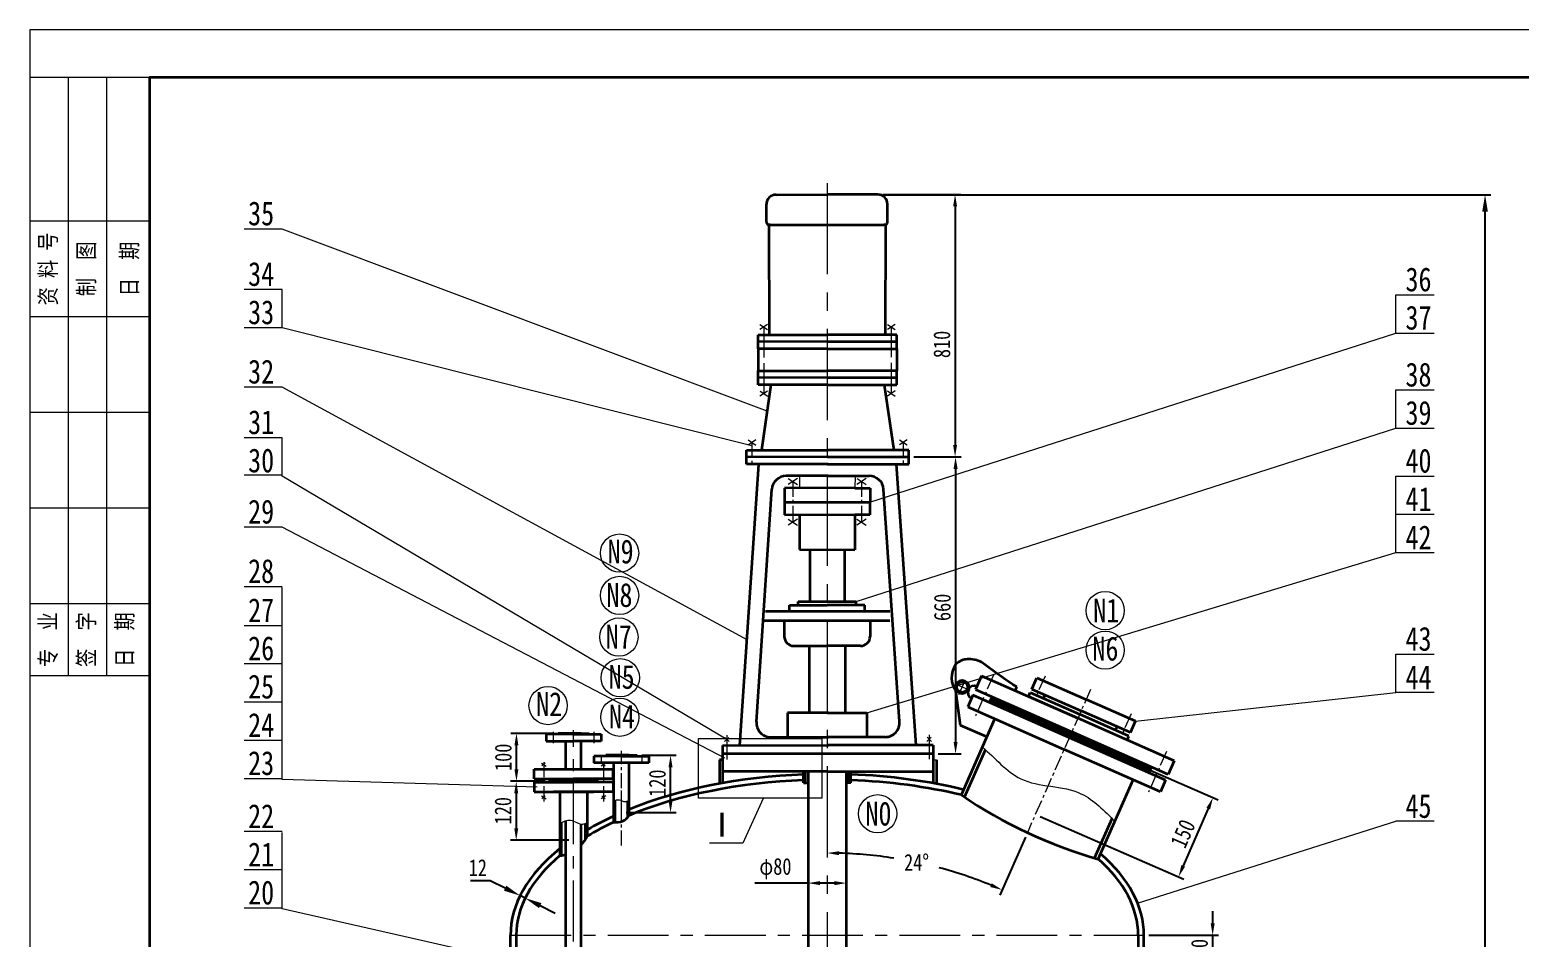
# Model space of a CAD drawing. Header units: millimetres. Extents: x 10132 to 16072, y 1336 to 9746.
# Drawn here: x 10132 to 13245, y 7849 to 9746 of the extents above; entities that cross this region are included whole.
import ezdxf

# ---------------------------------------------------------------- set-up
doc = ezdxf.new("R2010")
doc.units = ezdxf.units.MM
doc.linetypes.add('CENTER', pattern=[50.8, 31.75, -6.35, 6.35, -6.35])
doc.layers.get('DEFPOINTS').update_dxf_attribs({"lineweight": 18})
for name, color, linetype, lineweight in [('点划线', 1, 'CENTER', 15), ('粗实线', 4, 'Continuous', 35), ('细实线', 7, 'Continuous', 18)]:
    doc.layers.add(name, color=color, linetype=linetype, lineweight=lineweight)
doc.styles.get("Standard").update_dxf_attribs({"font": 'SIMFANG.TTF', "width": 0.8, "height": 35})
doc.dimstyles.new('新建', dxfattribs={"dimtxt": 40, "dimasz": 35, "dimexe": 12, "dimexo": 10, "dimgap": 10, "dimtad": 1, "dimtoh": 1, "dimdec": 4, "dimdsep": 46, "dimlunit": 6, "dimtxsty": 'Standard', "dimcen": 1, "dimadec": 0, "dimazin": 0, "dimtfac": 1, "dimtdec": 4, "dimtmove": 0, "dimatfit": 0, "dimfxl": 0, "dimtolj": 1, "dimtzin": 0, "dimarcsym": 0})
doc.dimstyles.new('机械标注', dxfattribs={"dimtxt": 35, "dimasz": 25, "dimexe": 12, "dimexo": 10, "dimgap": 10, "dimtad": 1, "dimdec": 1, "dimdsep": 46, "dimtxsty": 'Standard', "dimcen": 2.5, "dimadec": 0, "dimazin": 0, "dimtfac": 1, "dimtdec": 1, "dimtmove": 0, "dimatfit": 3, "dimfxl": 0, "dimarcsym": 0})
doc.dimstyles.new('角度标注', dxfattribs={"dimtxt": 35, "dimasz": 25, "dimexe": 12, "dimexo": 10, "dimgap": 10, "dimtad": 1, "dimtih": 1, "dimtoh": 1, "dimdec": 4, "dimdsep": 46, "dimlunit": 6, "dimtxsty": 'Standard', "dimcen": 1, "dimadec": 0, "dimazin": 0, "dimtfac": 1, "dimtdec": 4, "dimtmove": 0, "dimatfit": 0, "dimfxl": 0, "dimtolj": 1, "dimtzin": 0, "dimarcsym": 0})

# ---------------------------------------------------------------- blocks, each defined once
blk = doc.blocks.new('*D30')
at = {"layer": 'DEFPOINTS', "color": 0}
for p in [(11758.4, 7977.7), (11838.4, 7977.7), (11758.4, 7961.7)]:
    blk.add_point(p, dxfattribs=at)
at = {"layer": '细实线', "color": 0, "lineweight": -2}
for p, q in [((11758.4, 7961.7), (11647, 7961.7)), ((11758.4, 7967.7), (11758.4, 7949.7)), ((11813.4, 7961.7), (11783.4, 7961.7)), ((11838.4, 7967.7), (11838.4, 7949.7))]:
    blk.add_line(p, q, dxfattribs=at)
at = {"layer": '细实线', "color": 0}
for points in [[(11783.4, 7965.9), (11783.4, 7957.5), (11758.4, 7961.7)], [(11813.4, 7965.9), (11813.4, 7957.5), (11838.4, 7961.7)]]:
    blk.add_solid(points, dxfattribs=at)
at = {"layer": '细实线', "color": 0, "insert": (11690.2, 7991.9), "char_height": 35, "attachment_point": 5}
blk.add_mtext('φ80', dxfattribs=at)
blk = doc.blocks.new('*D34')
at = {"layer": 'DEFPOINTS', "color": 0}
for p in [(11148.9, 8274.8), (11235.9, 8274.8), (11218.9, 8174.8)]:
    blk.add_point(p, dxfattribs=at)
at = {"layer": '细实线', "color": 0, "lineweight": -2}
for p, q in [((11225.9, 8274.8), (11136.9, 8274.8)), ((11148.9, 8199.8), (11148.9, 8249.8)), ((11208.9, 8174.8), (11136.9, 8174.8))]:
    blk.add_line(p, q, dxfattribs=at)
at = {"layer": '细实线', "color": 0}
for points in [[(11144.7, 8249.8), (11153, 8249.8), (11148.9, 8274.8)], [(11144.7, 8199.8), (11153, 8199.8), (11148.9, 8174.8)]]:
    blk.add_solid(points, dxfattribs=at)
at = {"layer": '细实线', "color": 0, "insert": (11121.4, 8224.8), "char_height": 35, "attachment_point": 5, "rotation": 90}
blk.add_mtext('100', dxfattribs=at)
blk = doc.blocks.new('*D35')
at = {"layer": 'DEFPOINTS', "color": 0}
for p in [(11400.9, 8229.1), (11471, 8229.1), (11368.4, 8109.1)]:
    blk.add_point(p, dxfattribs=at)
at = {"layer": '细实线', "color": 0, "lineweight": -2}
for p, q in [((11410.9, 8229.1), (11483, 8229.1)), ((11471, 8134.1), (11471, 8204.1)), ((11378.4, 8109.1), (11483, 8109.1))]:
    blk.add_line(p, q, dxfattribs=at)
at = {"layer": '细实线', "color": 0}
for points in [[(11466.8, 8204.1), (11475.1, 8204.1), (11471, 8229.1)], [(11466.8, 8134.1), (11475.1, 8134.1), (11471, 8109.1)]]:
    blk.add_solid(points, dxfattribs=at)
at = {"layer": '细实线', "color": 0, "insert": (11443.5, 8170.7), "char_height": 35, "attachment_point": 5, "rotation": 90}
blk.add_mtext('120', dxfattribs=at)
blk = doc.blocks.new('*D36')
at = {"layer": 'DEFPOINTS', "color": 0}
for p in [(11218.9, 8174.8), (11148.4, 8051.4), (11268.4, 8051.4)]:
    blk.add_point(p, dxfattribs=at)
at = {"layer": '细实线', "color": 0, "lineweight": -2}
for p, q in [((11208.9, 8174.8), (11136.4, 8174.8)), ((11148.4, 8149.8), (11148.4, 8076.4)), ((11258.4, 8051.4), (11136.4, 8051.4))]:
    blk.add_line(p, q, dxfattribs=at)
at = {"layer": '细实线', "color": 0}
for points in [[(11144.3, 8149.8), (11152.6, 8149.8), (11148.4, 8174.8)], [(11144.3, 8076.4), (11152.6, 8076.4), (11148.4, 8051.4)]]:
    blk.add_solid(points, dxfattribs=at)
at = {"layer": '细实线', "color": 0, "insert": (11120.9, 8113.1), "char_height": 35, "attachment_point": 5, "rotation": 90}
blk.add_mtext('120', dxfattribs=at)
blk = doc.blocks.new('*D38')
at = {"layer": 'DEFPOINTS', "color": 0}
for p in [(11908.8, 9401), (13173.4, 9401), (12153.3, 5997.3)]:
    blk.add_point(p, dxfattribs=at)
at = {"layer": '细实线', "color": 0, "lineweight": -2}
for p, q in [((11918.8, 9401), (13185.4, 9401)), ((13173.4, 6032.3), (13173.4, 9366)), ((12163.3, 5997.3), (13185.4, 5997.3))]:
    blk.add_line(p, q, dxfattribs=at)
at = {"layer": '细实线', "color": 0}
for points in [[(13167.6, 9366), (13179.3, 9366), (13173.4, 9401)], [(13167.6, 6032.3), (13179.3, 6032.3), (13173.4, 5997.3)]]:
    blk.add_solid(points, dxfattribs=at)
at = {"layer": '细实线', "color": 0, "insert": (13145.9, 7645), "char_height": 35, "attachment_point": 5, "rotation": 90}
blk.add_mtext('\\A1;～3790', dxfattribs=at)
blk = doc.blocks.new('*D39')
at = {"layer": 'DEFPOINTS', "color": 0}
for p in [(11156.6, 7935.5), (11156.6, 7935.5), (11167.1, 7930.3)]:
    blk.add_point(p, dxfattribs=at)
at = {"layer": '细实线', "color": 0, "lineweight": -2}
for p, q in [((11093.9, 7966.6), (11052.6, 7966.6)), ((11125.3, 7951.1), (11093.9, 7966.6)), ((11161, 7944.4), (11161.9, 7946.3)), ((11171.5, 7939.2), (11172.4, 7941.1)), ((11167.1, 7930.3), (11156.6, 7935.5)), ((11198.5, 7914.7), (11229.8, 7899.2))]:
    blk.add_line(p, q, dxfattribs=at)
at = {"layer": '细实线', "color": 0}
for points in [[(11127.8, 7956.3), (11122.7, 7945.9), (11156.6, 7935.5)], [(11201, 7920), (11195.9, 7909.5), (11167.1, 7930.3)]]:
    blk.add_solid(points, dxfattribs=at)
at = {"layer": '细实线', "color": 0, "insert": (11068.2, 7994.1), "char_height": 35, "attachment_point": 5}
blk.add_mtext('\\A1;12', dxfattribs=at)
blk = doc.blocks.new('*D41')
at = {"layer": 'DEFPOINTS', "color": 0}
for p in [(11969.2, 8852.9), (12020.1, 8231.9), (12066.7, 8231.9)]:
    blk.add_point(p, dxfattribs=at)
at = {"layer": '细实线', "color": 0, "lineweight": -2}
for p, q in [((11979.2, 8852.9), (12078.7, 8852.9)), ((12066.7, 8827.9), (12066.7, 8256.9)), ((12030.1, 8231.9), (12078.7, 8231.9))]:
    blk.add_line(p, q, dxfattribs=at)
at = {"layer": '细实线', "color": 0}
for points in [[(12062.6, 8827.9), (12070.9, 8827.9), (12066.7, 8852.9)], [(12062.6, 8256.9), (12070.9, 8256.9), (12066.7, 8231.9)]]:
    blk.add_solid(points, dxfattribs=at)
at = {"layer": '细实线', "color": 0, "insert": (12039.2, 8538.3), "char_height": 35, "attachment_point": 5, "rotation": 90}
blk.add_mtext('660', dxfattribs=at)
blk = doc.blocks.new('*D42')
at = {"layer": 'DEFPOINTS', "color": 0}
for p in [(11904.5, 9401.5), (11969.2, 8852.9), (12065.7, 8852.9)]:
    blk.add_point(p, dxfattribs=at)
at = {"layer": '细实线', "color": 0, "lineweight": -2}
for p, q in [((11914.5, 9401.5), (12077.7, 9401.5)), ((12065.7, 9376.5), (12065.7, 8877.9)), ((11979.2, 8852.9), (12077.7, 8852.9))]:
    blk.add_line(p, q, dxfattribs=at)
at = {"layer": '细实线', "color": 0}
for points in [[(12061.6, 9376.5), (12069.9, 9376.5), (12065.7, 9401.5)], [(12061.6, 8877.9), (12069.9, 8877.9), (12065.7, 8852.9)]]:
    blk.add_solid(points, dxfattribs=at)
at = {"layer": '细实线', "color": 0, "insert": (12038.2, 9088.1), "char_height": 35, "attachment_point": 5, "rotation": 90}
blk.add_mtext('810', dxfattribs=at)
blk = doc.blocks.new('*D45')
at = {"layer": 'DEFPOINTS', "color": 0}
for p in [(12460.4, 7852.9), (12604.1, 7852.9), (12463, 7799.2)]:
    blk.add_point(p, dxfattribs=at)
at = {"layer": '细实线', "color": 0, "lineweight": -2}
for p, q in [((12604.1, 7877.9), (12604.1, 7902.9)), ((12470.4, 7852.9), (12616.1, 7852.9)), ((12604.1, 7799.2), (12604.1, 7852.9)), ((12473, 7799.2), (12616.1, 7799.2)), ((12604.1, 7774.2), (12604.1, 7749.2))]:
    blk.add_line(p, q, dxfattribs=at)
at = {"layer": '细实线', "color": 0}
for points in [[(12599.9, 7877.9), (12608.3, 7877.9), (12604.1, 7852.9)], [(12599.9, 7774.2), (12608.3, 7774.2), (12604.1, 7799.2)]]:
    blk.add_solid(points, dxfattribs=at)
at = {"layer": '细实线', "color": 0, "insert": (12576.6, 7826), "char_height": 35, "attachment_point": 5, "rotation": 90}
blk.add_mtext('40', dxfattribs=at)
blk = doc.blocks.new('*D54')
at = {"layer": 'DEFPOINTS', "color": 0}
for p in [(12306.5, 8270.6), (12234.2, 8104.8), (12532.7, 7974.8)]:
    blk.add_point(p, dxfattribs=at)
at = {"layer": '细实线', "color": 0, "lineweight": -2}
for p, q in [((12315.6, 8266.6), (12615.9, 8135.8)), ((12243.4, 8100.8), (12543.7, 7970)), ((12594.9, 8117.7), (12542.6, 7997.7))]:
    blk.add_line(p, q, dxfattribs=at)
at = {"layer": '细实线', "color": 0}
for points in [[(12591.1, 8119.4), (12598.7, 8116), (12604.9, 8140.6)], [(12538.8, 7999.4), (12546.5, 7996.1), (12532.7, 7974.8)]]:
    blk.add_solid(points, dxfattribs=at)
at = {"layer": '细实线', "color": 0, "insert": (12542, 8065.2), "char_height": 35, "attachment_point": 5, "rotation": 66.4637}
blk.add_mtext('150', dxfattribs=at)
blk = doc.blocks.new('*D84')
at = {"layer": 'DEFPOINTS', "color": 0}
for p in [(11798.4, 9425.2), (12348.7, 8366.5), (12216.8, 8067.2), (12046.1, 7990.1), (11798.4, 6006.1)]:
    blk.add_point(p, dxfattribs=at)
at = {"layer": '细实线', "color": 0, "lineweight": -2}
blk.add_line((12212.7, 8058), (12159.2, 7936.6), dxfattribs=at)
for start, end in [(81.14, 88.4195), (67.7886, 75.0338)]:
    blk.add_arc((11798.4, 7118.3), 906.3, start, end, dxfattribs=at)
at = {"layer": '细实线', "color": 0}
for points in [[(11823.3, 8020.1), (11823.5, 8028.4), (11798.4, 8024.6)], [(12142.6, 7961.2), (12139.4, 7953.5), (12164, 7947.6)]]:
    blk.add_solid(points, dxfattribs=at)
at = {"layer": '细实线', "color": 0, "insert": (11985.2, 8005.1), "char_height": 35, "attachment_point": 5}
blk.add_mtext('\\A1;24°', dxfattribs=at)

msp = doc.modelspace()

# ---------------------------------------------------------------- linework, layer by layer
at = {"layer": '点划线', "ltscale": 6}
msp.add_line((11798.40192, 9425.2283), (11798.40192, 6006.10129), dxfattribs=at)
at = {"layer": '点划线', "lineweight": 18, "ltscale": 2}
for p, q in [((11665.63771, 9124.40692), (11665.7987, 9060.69961)), ((11932.32289, 9124.74387), (11932.32289, 9061.03636)), ((11665.82822, 9049.01704), (11665.9892, 8985.30973)), ((11932.32289, 9049.35375), (11932.32289, 8985.64624)), ((11588.51628, 8271.13597), (11588.64425, 8220.49682)), ((12011.4329, 8271.67032), (12011.4329, 8221.03101))]:
    msp.add_line(p, q, dxfattribs=at)
at = {"layer": '点划线'}
for p, q in [((11641.09397, 8883.09577), (11641.20909, 8837.54291)), ((11957.47633, 8883.49551), (11957.47633, 8837.94251)), ((11726.51878, 8801.40034), (11726.73362, 8716.38123)), ((11870.28505, 8801.40034), (11870.07021, 8716.38123)), ((12097.01009, 8364.50873), (12063.16629, 8379.42841)), ((12073.72781, 8356.26279), (12088.13809, 8388.95105)), ((12145.85045, 8396.19212), (12108.44873, 8311.36686)), ((12253.8481, 8394.73963), (12233.76536, 8349.19298)), ((12348.71959, 8366.46987), (12216.76515, 8067.17412)), ((12433.58299, 8315.49946), (12413.50438, 8269.95098)), ((11225.90192, 8277.72136), (11225.90192, 8254.33264)), ((11310.90192, 8277.72136), (11310.90192, 8254.33264)), ((11325.90192, 8228.65493), (11325.90192, 8210.8821)), ((11368.40192, 8109.13031), (11368.40192, 8238.62658)), ((11410.90192, 8228.65493), (11410.90192, 8210.8821)), ((12507.50239, 8236.7497), (12470.10837, 8151.92106)), ((11205.90192, 8214.96819), (11205.90192, 8131.43104)), ((11330.90192, 8214.96819), (11330.90192, 8131.43104)), ((11368.40192, 8040.1218), (11368.40192, 8155.59155))]:
    msp.add_line(p, q, dxfattribs=at)
at = {"layer": '点划线', "ltscale": 4}
for p, q in [((11268.40192, 6417.5993), (11268.40192, 8281.3722)), ((11136.40192, 7852.90193), (12460.40192, 7852.90193))]:
    msp.add_line(p, q, dxfattribs=at)
at = {"layer": '粗实线'}
for p, q in [((11671.55478, 9343.31788), (11671.4592, 9381.14286)), ((11691.4086, 9401.19333), (11798.24316, 9401.4633)), ((11904.46223, 9401.46252), (11797.62733, 9401.46252)), ((11924.46223, 9343.63743), (11924.46223, 9381.46252)), ((11679.11344, 9338.33697), (11676.5674, 9338.33053)), ((11676.5674, 9338.33053), (11677.14925, 9108.07552)), ((11679.11344, 9338.33697), (11916.9172, 9338.33697)), ((11916.91619, 9338.63743), (11919.46223, 9338.63743)), ((11920.23643, 9338.33053), (11919.65458, 9108.07552)), ((11653.95233, 9108.0169), (11799.5996, 9108.38494)), ((11654.0261, 9078.82443), (11653.95233, 9108.0169)), ((11799.63546, 9094.19243), (11653.9882, 9093.82438)), ((11944.04964, 9108.38343), (11798.40192, 9108.38343)), ((11798.40192, 9094.19087), (11944.04964, 9094.19087)), ((11944.04964, 9079.19087), (11944.04964, 9108.38343)), ((11799.67336, 9079.19248), (11654.0261, 9078.82443)), ((11654.0261, 9078.82443), (11654.14284, 9032.62702)), ((11798.40192, 9079.19087), (11944.04964, 9079.19087)), ((11944.04964, 9079.19087), (11944.04964, 9032.99331)), ((11654.14284, 9032.62702), (11799.7901, 9032.99507)), ((11654.21661, 9003.43455), (11654.14284, 9032.62702)), ((11944.04964, 9032.99331), (11798.40192, 9032.99331)), ((11944.04964, 9003.80075), (11944.04964, 9032.99331)), ((11799.82597, 9018.80255), (11654.17871, 9018.4345)), ((11799.86387, 9003.8026), (11654.21661, 9003.43455)), ((11680.57539, 9003.50116), (11660.79806, 8866.78507)), ((11798.40192, 9018.80075), (11944.04964, 9018.80075)), ((11798.40192, 9003.80075), (11944.04964, 9003.80075)), ((11917.69078, 9003.80075), (11937.81353, 8867.13507)), ((11629.4086, 8866.70575), (11800.20922, 8867.13736)), ((11629.48237, 8837.51328), (11629.4086, 8866.70575)), ((11800.24509, 8852.94484), (11629.44446, 8852.51323)), ((11969.20308, 8867.13507), (11798.40192, 8867.13507)), ((11798.40192, 8852.94251), (11969.20308, 8852.94251)), ((11969.20308, 8837.94251), (11969.20308, 8867.13507)), ((11615.515, 8249.60645), (11655.63306, 8837.57936)), ((11800.28299, 8837.94489), (11629.48237, 8837.51328)), ((11800.34538, 8813.25634), (11712.51149, 8813.03439)), ((11798.40192, 8837.94251), (11969.20308, 8837.94251)), ((11798.40192, 8813.25389), (11886.23608, 8813.25389)), ((11984.48867, 8250.07265), (11943.05231, 8837.94251)), ((11650.38798, 8299.19836), (11682.6756, 8785.33446)), ((11856.51679, 8788.00717), (11708.895, 8787.63413)), ((11708.895, 8787.63413), (11709.03564, 8731.97751)), ((11856.51605, 8787.71346), (11887.90884, 8787.63413)), ((11887.90884, 8787.63413), (11887.76819, 8731.97751)), ((11949.49049, 8299.57627), (11916.14188, 8785.62944)), ((11708.9685, 8758.54848), (11887.8342, 8758.09649)), ((11708.97425, 8731.97736), (11870.11065, 8732.38455)), ((11740.36704, 8732.05669), (11740.55114, 8659.20502)), ((11856.43679, 8732.05669), (11856.25196, 8658.91265)), ((11887.82958, 8731.97736), (11856.43679, 8732.05669)), ((11740.50574, 8659.20514), (11856.29735, 8658.91254)), ((11762.40192, 8659.15991), (11762.40192, 8550.235)), ((11834.40192, 8658.95776), (11834.40192, 8550.235)), ((11669.20803, 8530.42991), (11929.59991, 8530.42991)), ((11719.52611, 8530.42991), (11719.52611, 8542.70597)), ((11719.52611, 8542.70597), (11798.40192, 8542.70597)), ((11737.71535, 8550.235), (11815.46002, 8550.235)), ((11737.71535, 8542.70597), (11737.71535, 8550.235)), ((11877.27772, 8542.70597), (11798.40192, 8542.70597)), ((11815.46002, 8550.235), (11859.08848, 8550.235)), ((11859.08848, 8542.70597), (11859.08848, 8550.235)), ((11877.27772, 8530.42991), (11877.27772, 8542.70597)), ((11667.69811, 8510.79295), (11929.59991, 8510.79295)), ((11708.65743, 8510.15485), (11708.65743, 8477.71134)), ((11888.1464, 8510.15485), (11888.1464, 8477.71134)), ((11728.65743, 8457.71134), (11798.40192, 8457.71134)), ((11760.90192, 8457.71134), (11760.90192, 8317.99469)), ((11868.1464, 8457.71134), (11798.40192, 8457.71134)), ((11835.90192, 8457.71134), (11835.90192, 8318.09949)), ((12120.8811, 8395.04083), (12108.37547, 8366.67519)), ((12120.8811, 8395.04083), (12322.18561, 8306.2912)), ((12120.88513, 8395.04996), (12322.18561, 8306.2912)), ((12226.17744, 8367.39514), (12236.66711, 8391.18519)), ((12236.66711, 8391.18519), (12339.60693, 8345.80077)), ((12077.12817, 8291.56683), (12066.7973, 8368.74574)), ((12103.13118, 8354.77993), (12092.23918, 8330.07437)), ((12505.74018, 8177.28067), (12103.13118, 8354.77993)), ((12108.37547, 8366.67519), (12309.67998, 8277.92556)), ((12137.90195, 8339.45044), (12143.14625, 8351.34571)), ((12139.91899, 8344.02555), (12141.12921, 8346.77061)), ((12306.45272, 8270.6054), (12139.91899, 8344.02555)), ((12141.12921, 8346.77061), (12143.14625, 8351.34571)), ((12141.12921, 8346.77061), (12307.66294, 8273.35046)), ((12191.37549, 8363.96455), (12194.95246, 8372.07854)), ((12219.24786, 8351.6792), (12222.94985, 8360.07512)), ((12322.18561, 8306.2912), (12219.24786, 8351.6792)), ((12222.94985, 8360.07512), (12325.88914, 8314.68643)), ((12226.17744, 8367.39514), (12329.11768, 8322.00931)), ((12250.73308, 8347.82475), (12253.96067, 8355.14477)), ((12442.54792, 8300.418), (12339.6073, 8345.8006)), ((11801.34845, 8318.10322), (11715.39009, 8317.886)), ((11715.39009, 8317.886), (11715.39009, 8266.98697)), ((11798.40192, 8318.09949), (11881.41462, 8318.09949)), ((11881.41462, 8318.09949), (11881.41462, 8267.20072)), ((12092.23918, 8330.07437), (12293.54368, 8241.32474)), ((12428.83348, 8269.30668), (12325.89006, 8314.68602)), ((12432.0604, 8276.62699), (12329.11847, 8322.00896)), ((12132.29977, 8267.24502), (12077.12817, 8291.56683)), ((12078.88239, 8146.08733), (12148.97044, 8305.06311)), ((12523.49011, 8217.54157), (12322.18561, 8306.2912)), ((12523.48608, 8217.53243), (12322.18561, 8306.2912)), ((12401.04913, 8281.55453), (12404.27606, 8288.87484)), ((12432.0604, 8276.62699), (12442.54792, 8300.418)), ((11268.40192, 8272.83015), (11210.90192, 8272.83015)), ((11210.90192, 8272.83015), (11210.90192, 8258.83015)), ((11210.90192, 8258.83015), (11268.40192, 8258.83015)), ((11268.40192, 8274.83015), (11235.90192, 8274.83015)), ((11235.90192, 8274.83015), (11235.90192, 8272.83015)), ((11252.40192, 8274.83015), (11268.40192, 8274.83015)), ((11252.40192, 8199.83015), (11252.40192, 8258.83015)), ((11268.40192, 8274.83015), (11300.90192, 8274.83015)), ((11284.40192, 8274.83015), (11268.40192, 8274.83015)), ((11268.40192, 8272.83015), (11325.90192, 8272.83015)), ((11325.90192, 8258.83015), (11268.40192, 8258.83015)), ((11284.40192, 8199.83015), (11284.40192, 8258.83015)), ((11300.90192, 8274.83015), (11300.90192, 8272.83015)), ((11325.90192, 8272.83015), (11325.90192, 8258.83015)), ((11579.89734, 8249.51645), (11801.60116, 8250.07669)), ((11680.37549, 8266.89849), (11801.55788, 8267.20471)), ((11919.58469, 8267.20072), (11798.40192, 8267.20072)), ((12020.10644, 8250.07265), (11798.40192, 8250.07265)), ((12020.10644, 8250.07265), (12020.10644, 8235.07265)), ((12306.45272, 8270.6054), (12472.98644, 8197.18525)), ((12306.45272, 8270.6054), (12472.98644, 8197.18525)), ((12474.19666, 8199.93031), (12307.66294, 8273.35046)), ((12510.98448, 8189.17593), (12309.67998, 8277.92556)), ((12425.13226, 8260.91043), (12428.83348, 8269.30668)), ((11368.40192, 8227.13031), (11310.90192, 8227.13031)), ((11310.90192, 8227.13031), (11310.90192, 8213.13031)), ((11368.40192, 8229.13031), (11335.90192, 8229.13031)), ((11335.90192, 8229.13031), (11335.90192, 8227.13031)), ((11352.40192, 8229.13031), (11368.40192, 8229.13031)), ((11368.40192, 8229.13031), (11400.90192, 8229.13031)), ((11384.40192, 8229.13031), (11368.40192, 8229.13031)), ((11368.40192, 8227.13031), (11425.90192, 8227.13031)), ((11400.90192, 8229.13031), (11400.90192, 8227.13031)), ((11425.90192, 8227.13031), (11425.90192, 8213.13031)), ((11573.20644, 8219.79941), (11573.20644, 8172.42024)), ((11579.89734, 8219.79941), (11573.20644, 8219.79941)), ((11579.89734, 8249.51645), (11579.89734, 8194.80802)), ((12020.10644, 8231.91433), (11579.89734, 8231.91433)), ((11579.89734, 8219.79941), (11579.89734, 8173.76474)), ((12020.10644, 8235.07265), (12020.10644, 8173.76474)), ((12026.79734, 8219.79941), (12026.79734, 8172.42024)), ((12085.60703, 8141.50931), (12129.15921, 8240.29561)), ((12494.84818, 8152.57512), (12293.54368, 8241.32474)), ((11185.90192, 8179.83015), (11185.90192, 8199.83015)), ((11185.90192, 8199.83015), (11350.90192, 8199.83015)), ((11425.90192, 8213.13031), (11310.90192, 8213.13031)), ((11350.90192, 8179.83015), (11350.90192, 8199.83015)), ((11352.40192, 8089.32528), (11352.40192, 8213.13031)), ((11384.40192, 8103.45333), (11384.40192, 8213.13031)), ((11798.40192, 8194.80802), (11579.89734, 8194.80802)), ((11749.09678, 8171.3873), (11749.09678, 8194.80802)), ((11753.09678, 8171.3873), (11753.09678, 8194.80802)), ((11758.40192, 8194.80802), (11758.40192, 6670.47357)), ((11798.40192, 8194.80802), (12020.10644, 8194.80802)), ((11838.40192, 8194.80802), (11838.40192, 6670.47357)), ((11843.70705, 8171.3873), (11843.70705, 8194.80802)), ((11847.70705, 8171.3873), (11847.70705, 8194.80802)), ((12470.96941, 8192.61015), (12476.2137, 8204.50542)), ((12472.98644, 8197.18525), (12474.19666, 8199.93031)), ((12474.19666, 8199.93031), (12476.2137, 8204.50542)), ((12523.49011, 8217.54157), (12510.98448, 8189.17593)), ((11185.90192, 8179.83015), (11268.40192, 8179.83015)), ((11185.90192, 8172.83015), (11185.90192, 8152.83015)), ((11185.90192, 8172.83015), (11268.40192, 8172.83015)), ((11218.90192, 8177.83015), (11218.90192, 8179.83015)), ((11218.90192, 8174.83015), (11218.90192, 8177.83015)), ((11268.40192, 8177.83015), (11218.90192, 8177.83015)), ((11268.40192, 8174.83015), (11218.90192, 8174.83015)), ((11218.90192, 8174.83015), (11218.90192, 8172.83015)), ((11350.90192, 8179.83015), (11268.40192, 8179.83015)), ((11268.40192, 8177.83015), (11317.90192, 8177.83015)), ((11268.40192, 8174.83015), (11317.90192, 8174.83015)), ((11350.90192, 8172.83015), (11268.40192, 8172.83015)), ((11317.90192, 8179.83015), (11317.90192, 8172.83015)), ((11350.90192, 8172.83015), (11350.90192, 8152.83015)), ((11749.09678, 8171.3873), (11758.40192, 8171.3873)), ((11847.70705, 8171.3873), (11838.40192, 8171.3873)), ((12365.12188, 8012.01691), (12438.11691, 8177.58637)), ((12505.74018, 8177.28067), (12494.84818, 8152.57512)), ((11185.90192, 8152.83015), (11268.40192, 8152.83015)), ((11268.40192, 8152.83015), (11226.40192, 8152.83015)), ((11268.40192, 8152.83015), (11239.90192, 8152.83015)), ((11239.90192, 8152.83015), (11239.90192, 8019.1681)), ((11350.90192, 8152.83015), (11268.40192, 8152.83015)), ((11268.40192, 8152.83015), (11310.40192, 8152.83015)), ((11268.40192, 8152.83015), (11296.90192, 8152.83015)), ((11296.90192, 8152.83015), (11296.90192, 8059.6613)), ((11355.40192, 8088.92157), (11355.40192, 8134.4844)), ((11381.40192, 8099.40664), (11381.40192, 8133.86017)), ((12357.35711, 8014.23569), (12393.71072, 8096.69402)), ((11243.40192, 8019.75004), (11243.40192, 8088.31955)), ((11252.40192, 7304.90193), (11252.40192, 8092.28613)), ((11284.40192, 7304.90193), (11284.40192, 8085.22011)), ((11293.40192, 8053.56927), (11293.40192, 8086.43721)), ((11136.40192, 7799.19289), (11136.40192, 7852.90193)), ((11148.40192, 7852.90193), (11148.40192, 7827.90193)), ((12448.40192, 7852.90193), (12448.40192, 7827.90193)), ((12460.40192, 7799.19289), (12460.40192, 7852.90193))]:
    msp.add_line(p, q, dxfattribs=at)
at = {"layer": '粗实线', "lineweight": 18, "ltscale": 2}
for p, q in [((11740.22339, 8813.19639), (11740.28779, 8787.71346)), ((11856.58044, 8813.19639), (11856.51605, 8787.71346)), ((12020.10644, 8219.79941), (12026.79734, 8219.79941))]:
    msp.add_line(p, q, dxfattribs=at)
at = {"layer": '粗实线'}
msp.add_lwpolyline([(10381.69721, 1435.97026), (15971.69721, 1435.97026), (15971.69721, 9645.97026), (10381.69721, 9645.97026)], close=True, dxfattribs=at)
for radius in [14.08893, 11.23463]:
    msp.add_circle((12080.55987, 8371.76064), radius, dxfattribs=at)
for centre, radius, start, end in [((11691.45914, 9381.1934), 20, 90.14478446, 180.14478446), ((11904.46223, 9381.46252), 20, 0, 90), ((11676.55477, 9343.33052), 5, 180.14478446, 270.14478446), ((11919.46223, 9343.63743), 5, 270, 0), ((11712.5873, 8783.03448), 30, 90.14478446, 175.60306365), ((11886.23608, 8783.25389), 30, 4.54172082, 90), ((11728.65743, 8477.71134), 20, 180, 270), ((11868.1464, 8477.71134), 20, 270, 0), ((12108.56456, 8391.00343), 50.09408, 146.65599166, 215.32888524), ((12105.77075, 8360.64669), 13.46299, 66.39982589, 246.01541918), ((11680.29968, 8296.89839), 30, 175.60306365, 270.14478446), ((11919.58469, 8297.20072), 30, 270, 4.54172082), ((12627.40223, 8944.57875), 968.74277, 235.51306772, 254.29151387), ((11358.0385, 8119.86242), 31.05299, 259.54197361, 328.10107156), ((11229.14609, 8094.67291), 76.26706, 316.42764096, 332.67315294), ((11229.14609, 8094.67291), 76.26706, 278.10736241, 287.75372432)]:
    msp.add_arc(centre, radius, start, end, dxfattribs=at)
for major_axis, ratio, start_param, end_param in [((-662, 0), 0.5090634441, 4.7869370702, 5.3880043779), ((-662, 0), 0.5090634441, 4.2668379397, 4.6378408905), ((-650, 0), 0.5, 4.7883159693, 5.402889436), ((-650, 0), 0.5, 4.2662247724, 4.6364619915), ((-662, 0), 0.5090634441, 5.451614814, 5.5719450786), ((-650, 0), 0.5, 5.4685776329, 5.5936448687), ((-662, 0), 0.5090634441, 5.7164451028, 6.2831853072), ((-650, 0), 0.5, 5.7461531357, 6.2831853072), ((-650, 0), 0.5, 3.1415926536, 3.6533216836), ((-662, 0), 0.5090634441, 3.1415926536, 3.6705087528)]:
    msp.add_ellipse((11798.40192, 7852.90193), major_axis=major_axis, ratio=ratio, start_param=start_param, end_param=end_param, dxfattribs=at)
msp.add_open_spline([(12194.95246, 8372.07854), (12171.79526, 8385.69833), (12146.91771, 8404.75548), (12113.63474, 8429.1185), (12087.92269, 8431.12769), (12075.21619, 8426.60531), (12066.74573, 8418.53358), (12066.65919, 8418.45078)], degree=3, knots=[0, 0, 0, 0, 80.5964660658, 93.6120543314, 123.8185078134, 147.3735505784, 147.6159084696, 147.6159084696, 147.6159084696, 147.6159084696], dxfattribs=at)
at = {"layer": '细实线'}
for p, q in [((10381.69721, 9645.97026), (10131.69721, 9645.97026)), ((10291.69721, 9645.97026), (10211.69721, 9645.97026)), ((10211.69721, 9645.97026), (10211.69721, 8395.97026)), ((10381.69721, 9645.97026), (10291.69721, 9645.97026)), ((10291.69721, 9645.97026), (10291.69721, 8395.97026)), ((10381.69721, 9345.97026), (10131.69721, 9345.97026)), ((10659.46064, 9329.34225), (10579.46064, 9329.34225)), ((11672.59186, 8948.3129), (10659.46064, 9329.34225)), ((10659.46064, 9202.6945), (10579.46064, 9202.6945)), ((10659.46064, 9122.6945), (10659.46064, 9202.6945)), ((12986.89902, 9111.93187), (12986.89902, 9191.93187)), ((12986.89902, 9191.93187), (13066.89902, 9191.93187)), ((10381.69721, 9145.97026), (10131.69721, 9145.97026)), ((10659.46064, 9122.6945), (10579.46064, 9122.6945)), ((11641.11197, 8875.97513), (10659.46064, 9122.6945)), ((11887.8342, 8758.09649), (12986.89902, 9111.93187)), ((12986.89902, 9111.93187), (13066.89902, 9111.93187)), ((10659.46064, 8998.53515), (10579.46064, 8998.53515)), ((11630.92553, 8470.23196), (10659.46064, 8998.53515)), ((12986.89902, 8992.86554), (13066.89902, 8992.86554)), ((12986.89902, 8912.86554), (12986.89902, 8992.86554)), ((10381.69721, 8945.97026), (10131.69721, 8945.97026)), ((11859.08848, 8550.235), (12986.89902, 8912.86554)), ((12986.89902, 8912.86554), (13066.89902, 8912.86554)), ((10659.46064, 8892.82146), (10579.46064, 8892.82146)), ((10659.46064, 8812.82146), (10659.46064, 8892.82146)), ((10659.46064, 8812.82146), (10659.46064, 8892.82146)), ((10659.46064, 8814.83008), (10579.46064, 8814.83008)), ((11588.49189, 8262.27212), (10659.46064, 8812.82146)), ((12986.89902, 8732.88539), (12986.89902, 8812.88539)), ((12986.89902, 8812.88539), (13066.89902, 8812.88539)), ((10381.69721, 8745.97026), (10131.69721, 8745.97026)), ((12986.89902, 8652.88539), (12986.89902, 8732.88539)), ((12986.89902, 8732.88539), (13066.89902, 8732.88539)), ((10659.46064, 8705.85235), (10579.46064, 8705.85235)), ((11584.58006, 8223.31268), (10659.46064, 8705.85235)), ((11881.41462, 8318.09949), (12986.89902, 8652.88539)), ((12986.89902, 8652.88539), (13066.89902, 8652.88539)), ((10659.46064, 8581.54336), (10579.46064, 8581.54336)), ((10659.46064, 8500.00166), (10659.46064, 8580.00166)), ((10381.69721, 8545.97026), (10131.69721, 8545.97026)), ((10659.46064, 8500.00166), (10579.46064, 8500.00166)), ((10659.46064, 8418.45997), (10659.46064, 8498.45997)), ((12986.89902, 8440.41115), (13066.89902, 8440.41115)), ((12986.89902, 8360.41115), (12986.89902, 8440.41115)), ((10659.46064, 8420.00166), (10579.46064, 8420.00166)), ((10659.46064, 8338.45997), (10659.46064, 8418.45997)), ((10131.69721, 8395.97026), (10381.69721, 8395.97026)), ((12442.54792, 8300.418), (12986.89902, 8360.41115)), ((13066.89902, 8360.41115), (12986.89902, 8360.41115)), ((10659.46064, 8340.00166), (10579.46064, 8340.00166)), ((10659.46064, 8258.45997), (10659.46064, 8338.45997)), ((10659.46064, 8260.00166), (10579.46064, 8260.00166)), ((10659.46064, 8178.45997), (10659.46064, 8258.45997)), ((11201.42162, 8212.66061), (11211.18008, 8206.51378)), ((11209.2403, 8212.61049), (11202.16096, 8206.86339)), ((11335.38221, 8212.66061), (11325.62375, 8206.51378)), ((11327.56354, 8212.61049), (11334.64287, 8206.86339)), ((10659.46064, 8180.00166), (10579.46064, 8180.00166)), ((11191.87718, 8162.32592), (10659.46064, 8178.45997)), ((11201.42162, 8144.08636), (11211.18008, 8137.93953)), ((11209.2403, 8144.03624), (11202.16096, 8138.28914)), ((11335.38221, 8144.08636), (11325.62375, 8137.93953)), ((11327.56354, 8144.03624), (11334.64287, 8138.28914)), ((11664.5237, 8138.97437), (11621.85972, 8045.46033)), ((10659.46064, 8069.41374), (10579.46064, 8069.41374)), ((10659.46064, 7987.87204), (10659.46064, 8067.87204)), ((12447.24408, 7919.75777), (12986.89902, 8090.97107)), ((13066.89902, 8090.97107), (12986.89902, 8090.97107)), ((11621.85972, 8045.46033), (11552.60621, 8045.46033)), ((10659.46064, 7989.41374), (10579.46064, 7989.41374)), ((10659.46064, 7907.87204), (10659.46064, 7987.87204)), ((10659.46064, 7909.41374), (10579.46064, 7909.41374)), ((11090.90192, 7809.90193), (10659.46064, 7907.87204))]:
    msp.add_line(p, q, dxfattribs=at)
at = {"layer": '细实线', "lineweight": 18, "ltscale": 2}
for p, q in [((11673.58066, 9129.72632), (11657.52538, 9118.97408)), ((11657.66797, 9129.68611), (11673.77739, 9119.01515)), ((11940.27926, 9130.04318), (11924.19686, 9119.33155)), ((11924.36652, 9130.04318), (11940.44892, 9119.33155)), ((11673.93216, 8990.62913), (11657.87688, 8979.87689)), ((11658.01947, 8990.58892), (11674.12889, 8979.91796)), ((11940.27926, 8990.94555), (11924.19686, 8980.23392)), ((11924.36652, 8990.94555), (11940.44892, 8980.23392)), ((11649.03693, 8888.41517), (11632.98165, 8877.66293)), ((11633.12424, 8888.37496), (11649.23366, 8877.704)), ((11965.4327, 8888.79482), (11949.3503, 8878.08319)), ((11949.51996, 8888.79482), (11965.60236, 8878.08319)), ((11736.05032, 8807.78362), (11716.78399, 8794.88094)), ((11716.9551, 8807.73537), (11736.2864, 8794.93022)), ((11879.84874, 8807.73537), (11860.51744, 8794.93022)), ((11860.75351, 8807.78362), (11880.01985, 8794.88094)), ((11736.20388, 8722.72347), (11716.93754, 8709.82078)), ((11717.10865, 8722.67522), (11736.43995, 8709.87007)), ((11879.69518, 8722.67522), (11860.36388, 8709.87007)), ((11860.59995, 8722.72347), (11879.86629, 8709.82078)), ((11592.88002, 8266.37978), (11583.43552, 8257.52839)), ((11584.17664, 8266.35779), (11593.66575, 8257.55424)), ((12015.7846, 8266.90312), (12006.31776, 8258.07562)), ((12007.08119, 8266.90312), (12016.54803, 8258.07562))]:
    msp.add_line(p, q, dxfattribs=at)
at = {"layer": '细实线'}
for points in [[(10131.69721, 1335.97026), (16071.69721, 1335.97026), (16071.69721, 9745.97026), (10131.69721, 9745.97026)], [(11529.71288, 8264.12605), (11786.88836, 8264.12605), (11786.88836, 8139.59004), (11529.71288, 8139.59004)]]:
    msp.add_lwpolyline(points, close=True, dxfattribs=at)
for centre in [(11364.44074, 8651.74966), (11364.44074, 8563.21292), (12379.38641, 8531.52435), (11363.01296, 8476.19107), (12379.38641, 8448.86895), (11365.86852, 8391.13844), (11215.05413, 8332.95805), (11365.01339, 8308.63304), (11903.77176, 8106.77877)]:
    msp.add_circle(centre, 40, dxfattribs=at)
at = {"layer": '细实线', "start_tangent": (0.776644694, -0.6299389012), "end_tangent": (0.7132988861, -0.7008599711)}
msp.add_spline([(12122.7805, 8245.65832), (12203.19989, 8179.81129), (12328.78298, 8148.74663), (12399.79588, 8090.66549)], degree=3, dxfattribs=at)
at = {"layer": '细实线'}
for points in [[(11352.40192, 8133.151), (11364.08578, 8136.06403), (11375.74767, 8132.05863), (11384.40192, 8135.69992)], [(11239.90192, 8086.46), (11262.04098, 8093.41967), (11287.81341, 8085.06805), (11296.90192, 8087.8527)]]:
    msp.add_spline(points, degree=3, dxfattribs=at)

# ---------------------------------------------------------------- texts
msp.add_text('Ⅰ', height=50, dxfattribs=at).set_placement((11544.29428, 8058.9461))
at = {"layer": '细实线', "char_height": 50, "attachment_point": 5}
for s, insert, width in [('35', (10615.25649, 9361.69182), 250.0766), ('34', (10615.25649, 9235.04407), 250.0766), ('36', (13034.33221, 9223.71662), 250.0766), ('33', (10615.25649, 9155.04407), 250.0766), ('37', (13034.33221, 9143.71662), 250.0766), ('32', (10615.25649, 9030.88472), 250.0766), ('38', (13034.33221, 9024.65028), 250.0766), ('39', (13034.33221, 8944.65028), 250.0766), ('31', (10615.25649, 8925.17103), 250.0766), ('30', (10615.25649, 8845.17103), 250.0766), ('40', (13034.33221, 8844.67014), 250.0766), ('41', (13034.33221, 8764.67014), 250.0766), ('29', (10615.25649, 8738.20192), 250.0766), ('42', (13034.33221, 8684.67014), 250.0766), ('N9', (11366.60016, 8654.76212), 240.0753), ('28', (10615.25649, 8613.89293), 250.0766), ('N8', (11364.21131, 8563.80465), 240.0753), ('27', (10615.25649, 8532.35123), 250.0766), ('{\\H1x;N1}', (12381.60179, 8531.79224), 664.413866), ('N7', (11362.78353, 8476.7828), 240.0753), ('26', (10615.25649, 8452.35123), 250.0766), ('N6', (12379.98065, 8451.68882), 664.413866), ('43', (13034.33221, 8472.19589), 250.0766), ('N5', (11368.8049, 8392.59606), 240.0753), ('44', (13034.33221, 8392.19589), 250.0766), ('25', (10615.25649, 8372.35123), 250.0766), ('N2', (11217.25199, 8336.06698), 240.0753), ('24', (10615.25649, 8292.35123), 250.0766), ('N4', (11369.59945, 8310.03431), 240.0753), ('23', (10615.25649, 8212.35123), 250.0766), ('22', (10615.25649, 8101.76331), 250.0766), ('N0', (11905.57271, 8106.67059), 240.0753), ('45', (13034.33221, 8122.75582), 250.0766), ('21', (10615.25649, 8021.76331), 250.0766), ('20', (10615.25649, 7941.76331), 250.0766)]:
    msp.add_mtext(s, dxfattribs=dict(at, insert=insert, width=width))
at = {"layer": '细实线', "char_height": 35, "attachment_point": 5, "rotation": 90}
for s, insert, width in [('资 料 号', (10171.69721, 9245.97026), 200), ('制  图', (10251.69721, 9245.97026), 200), ('日  期', (10341.69721, 9245.97026), 200), ('专  业', (10171.69721, 8470.97026), 150), ('签  字', (10251.69721, 8470.97026), 150), ('日  期', (10331.69721, 8470.97026), 150)]:
    msp.add_mtext(s, dxfattribs=dict(at, insert=insert, width=width))

# ---------------------------------------------------------------- dimensions: what is measured, and where the dimension line sits
at = {"layer": '细实线'}
dim = msp.add_angular_dim_2l(base=(12046.11153, 7990.08205), line1=((12348.71959, 8366.46987), (12216.76515, 8067.17412)), line2=((11798.40192, 9425.2283), (11798.40192, 6006.10129)), dimstyle='角度标注', dxfattribs=at)
dim.commit()
dim.dimension.update_dxf_attribs({"geometry": '*D84', "text_midpoint": (11985.22938, 8005.12472)})
for base, p1, p2, angle, text, dimstyle, picture, middle, dimtype in [((12065.7374, 8852.94251), (11904.46223, 9401.46252), (11969.20308, 8852.94251), 90, '810', '机械标注', '*D42', (12065.7374, 9088.07641), 160), ((13173.42498, 9400.99711), (12153.29917, 5997.3499), (11908.75174, 9400.99711), 90, '～3790', '新建', '*D38', (13173.42498, 7645.01986), 160), ((12066.71669, 8231.91433), (11969.20308, 8852.94251), (12020.10644, 8231.91433), 90, '660', '机械标注', '*D41', (12066.71669, 8538.34232), 160), ((12532.65106, 7974.80351), (12306.45426, 8270.60472), (12234.22925, 8104.78574), 246.46372252, '150', '机械标注', '*D54', (12567.25477, 8054.249), 161), ((12604.09835, 7852.90193), (12463.04697, 7799.19289), (12460.40192, 7852.90193), 90, '40', '机械标注', '*D45', (12604.09835, 7826.04741), 160)]:
    dim = msp.add_linear_dim(base=base, p1=p1, p2=p2, angle=angle, text=text, dimstyle=dimstyle, dxfattribs=at)
    dim.commit()
    dim.dimension.update_dxf_attribs({"geometry": picture, "text_midpoint": middle, "dimtype": dimtype})
dim = msp.add_linear_dim(base=(11148.87078, 8274.83015), p1=(11218.90192, 8174.83015), p2=(11235.90192, 8274.83015), angle=90, dimstyle='机械标注', dxfattribs=at)
dim.commit()
dim.dimension.update_dxf_attribs({"geometry": '*D34', "text_midpoint": (11121.37078, 8224.83015)})
dim = msp.add_linear_dim(base=(11470.97284, 8229.13031), p1=(11368.40192, 8109.13031), p2=(11400.90192, 8229.13031), angle=90, dimstyle='机械标注', dxfattribs=at)
dim.commit()
dim.dimension.update_dxf_attribs({"geometry": '*D35', "text_midpoint": (11470.97284, 8170.70961), "dimtype": 160})
dim = msp.add_linear_dim(base=(11148.42602, 8051.36309), p1=(11218.90192, 8174.83015), p2=(11268.40192, 8051.36309), angle=90, text='120', dimstyle='机械标注', dxfattribs=at)
dim.commit()
dim.dimension.update_dxf_attribs({"geometry": '*D36', "text_midpoint": (11120.92602, 8113.09662)})
dim = msp.add_aligned_dim(p1=(11167.08124, 7930.25535), p2=(11156.57867, 7935.46902), distance=-0.05632, text='12', dimstyle='新建', dxfattribs=at)
dim.commit()
dim.dimension.update_dxf_attribs({"geometry": '*D39', "text_midpoint": (11068.23938, 7994.14463)})
dim = msp.add_linear_dim(base=(11758.40192, 7961.70698), p1=(11838.40192, 7977.66699), p2=(11758.40192, 7977.66699), text='φ80', dimstyle='机械标注', dxfattribs=at)
dim.commit()
dim.dimension.update_dxf_attribs({"geometry": '*D30', "text_midpoint": (11690.1803, 7961.70698), "dimtype": 160})

doc.saveas('drawing.dxf')
